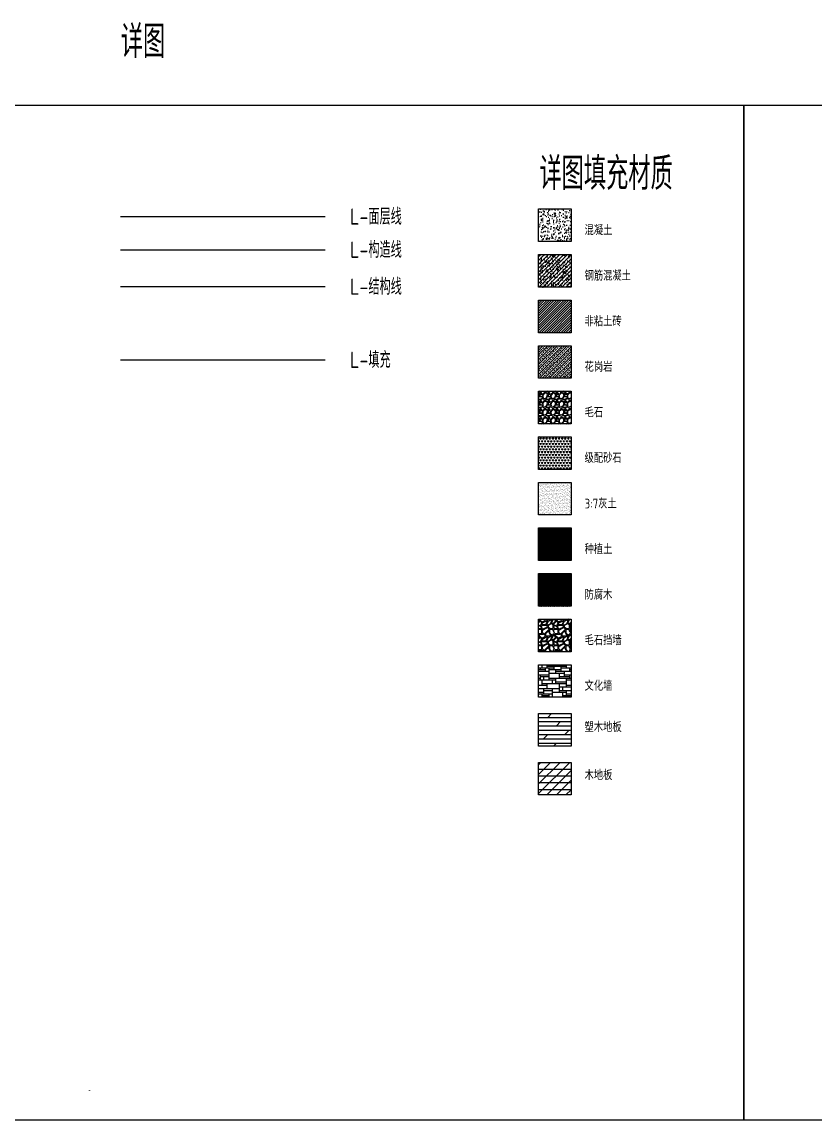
# Model space of a CAD drawing. Extents: x -16492 to 345596, y -4133 to 400729.
# Drawn here: x 192483 to 265643, y 299473 to 400678 of the extents above; entities that cross this region are included whole.
import ezdxf
from ezdxf.enums import TextEntityAlignment as Align

# ---------------------------------------------------------------- set-up
doc = ezdxf.new("R2010")
doc.units = 0
doc.header["$LTSCALE"] = 10
doc.header["$MEASUREMENT"] = 0
for name, color, linetype in [('L-FRAME图框', 3, 'Continuous'), ('L-TEXT文字标注', 7, 'Continuous'), ('L-填充', 251, 'Continuous'), ('L-构造线', 6, 'Continuous'), ('L-结构线', 7, 'Continuous'), ('L-面层线', 4, 'Continuous'), ('W-ALUMINUM_FRAME铝架', 30, 'Continuous')]:
    doc.layers.add(name, color=color, linetype=linetype)
doc.styles.get("Standard").update_dxf_attribs({"font": 'gbenor.shx', "bigfont": 'gbcbig.shx'})

# ---------------------------------------------------------------- blocks, each defined once
blk = doc.blocks.new('LOGO')
h = blk.add_hatch(color=140)
h.dxf.hatch_style = 1
h.paths.add_polyline_path([(-5, -2, 0.2940833), (-1, -2, -0.3637556), (5, -2, 1.4501439)])
h.paths.add_polyline_path([(0, 5), (3, -1, 0.1017228), (1, 0), (0, 3), (-3, -2, -0.0818366), (-4, -2)], flags=16)
h = blk.add_hatch(color=174)
h.paths.add_polyline_path([(4, -3, 0.0645711), (4, -2, 0.2966918), (0, -2, -0.0426403), (-2, -3, -0.2097474), (-4, -2, 0.1799149), (-2, -5, 0.1697835), (0, -4, -0.0574404), (2, -3, -0.2140922)])
h.paths.add_polyline_path([(1, -3, -0.0840138), (-1, -4, -0.2717332), (-3, -3, 0.071966), (-2, -3, 0.0982776), (0, -3, -0.0724062), (1, -2, -0.088156), (3, -2, -0.1819884), (4, -3, 0.2061064)], flags=16)
blk.add_hatch(color=174).paths.add_polyline_path([(3, -4, 0.1897275), (1, -4, -0.1265372), (-1, -5, 0.2450133)])
for points in [[(-5, -2, 0.2940833), (-1, -2, -0.3637556), (5, -2, 1.4501439)], [(-4, -2), (0, 5), (3, -1, 0.1017228), (1, 0), (0, 3), (-3, -2, -0.0818366)]]:
    blk.add_lwpolyline(points, format="xyb", close=True)
for points in [[(-4, -2, 0.2097474), (-2, -3, 0.0426403), (0, -2, -0.2966918), (4, -2)], [(-3, -3, 0.071966), (-2, -3, 0.0982776), (0, -3, -0.0724062), (1, -2, -0.088156), (3, -2, -0.1819884), (4, -3, 0.2061064), (1, -3, -0.0840138), (-1, -4, -0.2717332), (-3, -3)], [(-2, -5, 0.1697835), (0, -4, -0.0574404), (2, -3, -0.2140922), (4, -3, -0.2140922)], [(-1, -5, 0.1265372), (1, -4, -0.1897275), (3, -4, -0.1897275)]]:
    blk.add_lwpolyline(points, format="xyb")
for start, end in [(208.47056, 249.26757), (258.57514, 313.64322), (318.83836, 333.61646)]:
    blk.add_arc((0, 0), 5, start, end)

msp = doc.modelspace()

# ---------------------------------------------------------------- hatches: boundary and pattern name
at = {"layer": 'L-填充'}
h = msp.add_hatch(dxfattribs=at)
h.set_pattern_fill('混凝土', color=256, scale=100)
h.set_pattern_definition([(50, (68300.56, 205788.56), (717.2602, -62.7521), [75, -825]), (355, (68300.56, 205788.56), (-138.7513, 752.1921), [60, -660]), (100.4514, (68360.3, 205783.3), (578.5094, 689.4395), [63.7402, -701.1421]), (46.1842, (68300.6, 205988.6), (1067.241, -165.519), [112.5, -1237.5]), (96.6356, (68389.5, 205974.8), (934.6627, 974.118), [95.6103, -1051.713]), (351.1842, (68300.6, 205988.6), (934.662, 974.1186), [90, -990]), (21, (68400.56, 205938.56), (596.907, -402.6189), [75, -825]), (326, (68400.56, 205938.56), (243.3153, 725.15), [60, -660]), (71.4514, (68450.3, 205905), (840.2226, 322.5305), [63.7402, -701.1421]), (37.5, (68300.56, 205788.56), (12.15986, 332.89385), [0, -652, 0, -670, 0, -662.5]), (7.5, (68300.56, 205788.56), (263.06954, 394.4117), [0, -382, 0, -637, 0, -252.5]), (327.5, (68077.56, 205788.56), (533.82244, -22.55487), [0, -250, 0, -780, 0, -1035]), (317.5, (67977.56, 205788.56), (583.1862, 100.105), [0, -325, 0, -518, 0, -735])])
h.paths.add_polyline_path([(240136.3, 383439.1), (243136.3, 383439.1), (243136.3, 380439.1), (240136.3, 380439.1)])
h = msp.add_hatch(dxfattribs=at)
h.set_pattern_fill('钢筋混凝土', color=256, scale=100)
h.set_pattern_definition([(45, (68300.56, 205788.56), (-176.7767, 176.7767), []), (50, (68300.56, 205788.56), (717.2602, -62.7521), [75, -825]), (355, (68300.56, 205788.56), (-138.7513, 752.1921), [60, -660]), (100.4514, (68360.3, 205783.3), (578.5094, 689.4395), [63.7402, -701.1421]), (46.1842, (68300.6, 205988.6), (1067.241, -165.519), [112.5, -1237.5]), (96.6356, (68389.5, 205974.8), (934.6627, 974.118), [95.6103, -1051.713]), (351.1842, (68300.6, 205988.6), (934.662, 974.1186), [90, -990]), (21, (68400.56, 205938.56), (596.907, -402.6189), [75, -825]), (326, (68400.56, 205938.56), (243.3153, 725.15), [60, -660]), (71.4514, (68450.3, 205905), (840.2226, 322.5305), [63.7402, -701.1421]), (37.5, (68300.56, 205788.56), (12.15986, 332.89385), [0, -652, 0, -670, 0, -662.5]), (7.5, (68300.56, 205788.56), (263.06954, 394.4117), [0, -382, 0, -637, 0, -252.5]), (327.5, (68077.56, 205788.56), (533.82244, -22.55487), [0, -250, 0, -780, 0, -1035]), (317.5, (67977.56, 205788.56), (583.1862, 100.105), [0, -325, 0, -518, 0, -735])])
h.paths.add_polyline_path([(240136.3, 379239.1), (243136.3, 379239.1), (243136.3, 376239.1), (240136.3, 376239.1)])
h = msp.add_hatch(dxfattribs=at)
h.set_pattern_fill('ANSI31', color=256, scale=100)
h.set_pattern_definition([(45, (68300.56, 205788.56), (-112.2532, 112.2532), [])])
h.paths.add_polyline_path([(240136.3, 375039.1), (243136.3, 375039.1), (243136.3, 372039.1), (240136.3, 372039.1)])
h = msp.add_hatch(dxfattribs=at)
h.set_pattern_fill('ANSI33', color=256, scale=100)
h.set_pattern_definition([(45, (68300.56, 205788.56), (-224.5064, 224.5064), []), (45, (68525.06, 205788.56), (-224.5064, 224.5064), [158.75, -79.375])])
h.paths.add_polyline_path([(240136.3, 370839.1), (243136.3, 370839.1), (243136.3, 367839.1), (240136.3, 367839.1)])
h = msp.add_hatch(dxfattribs=at)
h.set_pattern_fill('GRAVEL', color=256, scale=100)
h.set_pattern_definition([(228.0128, (68849.197, 206550.56), (-6096.00518, -6858.008427), [102.5163, -10149.15]), (184.9697, (68780.617, 206474.36), (9144.014792, 761.9946226), [175.9215, -17416.2]), (132.5104, (68605.357, 206459.12), (7619.9944555, -8382.008188), [124.0446, -12280.41]), (267.2737, (68308.177, 206268.62), (761.996691, 15239.995096), [160.2015, -15859.92]), (292.8337, (68300.557, 206108.6), (-3810.0108167, 9144.005199), [157.0902, -15551.94]), (357.2737, (68361.517, 205963.82), (-15239.995096, 761.996691), [160.2015, -15859.92]), (37.6942, (68521.537, 205956.2), (-9906.0062584, -7619.993207), [211.8582, -20973.93]), (72.2553, (68689.177, 206085.74), (5334.0106696, 16764.0048618), [200.016, -19801.59]), (121.4296, (68750.137, 206276.24), (-6096.0015706, 9905.988348), [160.744, -15913.65]), (175.2364, (68666.317, 206413.4), (8381.993416, -761.992849), [183.514, -8992.17]), (222.3974, (68483.437, 206428.64), (-9144.0002752, -8381.9890952), [237.3234, -23495.04]), (138.8141, (69062.56, 206261), (-5333.996602, 4571.992967), [81.0015, -8019.18]), (171.4692, (69001.597, 206314.34), (9905.9848787, -1524.00384), [154.1046, -15256.38]), (225, (68849.2, 206337.2), (-1e-13, -761.9995), [107.7627, -969.867]), (203.1986, (68795.86, 206428.64), (3810.012848, 1524.006682), [58.0323, -5745.18]), (291.8014, (68742.52, 206405.78), (-762.000535, 2286.00147), [82.0698, -4021.44]), (30.9638, (68773, 206329.58), (2285.99759, 1524.00119), [133.296, -4309.89]), (161.5651, (68887.3, 206398.16), (1524.0007, -761.99887), [96.386, -2313.27]), (16.3895, (68300.557, 206405.78), (7620.004204, 2285.995245), [135.0264, -13367.64]), (70.3462, (68430.097, 206443.88), (-3047.991507, -8381.988147), [113.2797, -11214.66]), (293.1986, (68887.3, 206550.56), (-1524.006682, 3810.012848), [116.064, -5687.16]), (343.6105, (68933.017, 206443.88), (-7620.004204, 2285.995245), [135.0264, -13367.64]), (339.444, (68300.56, 205933.34), (-3810.00473, 1523.99815), [130.2105, -6380.31]), (294.7751, (68422.477, 205887.62), (-3809.991121, 8381.996108), [109.1016, -10801.08]), (66.8014, (68894.92, 205788.56), (1524.006682, 3810.012848), [116.064, -5687.16]), (17.354, (68940.637, 205895.24), (-9906.0005346, -3047.995403), [127.735, -12645.72]), (69.444, (68521.54, 205788.56), (-1523.99815, -3810.00473), [65.1054, -6445.44]), (101.3099, (68849.2, 205788.56), (-761.99624, 3047.99024), [38.8545, -3846.6]), (165.9638, (68841.58, 205826.66), (2286.0016, -761.99868), [157.0902, -2984.715]), (186.009, (68689.177, 205864.76), (7619.988763, 761.9982206), [145.58, -14412.42]), (303.6901, (68773, 206261), (-762.00026, 1523.99853), [109.8972, -2637.534]), (353.1572, (68833.957, 206169.56), (12954.005357, -1524.0068255), [191.867, -18994.8]), (60.9454, (69024.46, 206146.7), (-3047.99291, -5333.987283), [78.4524, -7766.82]), (90, (69062.56, 206215.3), (-762, 762), [45.72, -716.28]), (120.2564, (68673.937, 205887.62), (3047.99354, -5333.99731), [105.86, -10480.17]), (48.0128, (68620.597, 205979.06), (6096.00518, 6858.008427), [205.033, -10046.64]), (0, (68757.76, 206131.46), (762, 762), [198.12, -563.88]), (325.3048, (68955.877, 206131.46), (-7619.986797, 5334.000507), [120.483, -11927.79]), (254.0546, (69054.94, 206062.88), (-762.001944, -3048.00726), [110.9487, -5436.51]), (207.646, (69024.457, 205956.2), (-14477.9949147, -7620.0047924), [180.6435, -17883.75]), (175.4261, (68864.437, 205872.38), (-9906.0022814, 761.9963134), [191.1087, -18919.74]), (175.4261, (68864.437, 205872.38), (-9906.0022814, 761.9963134), [191.1087, -18919.74])])
h.paths.add_polyline_path([(240136.3, 366639.1), (243136.3, 366639.1), (243136.3, 363639.1), (240136.3, 363639.1)])
h = msp.add_hatch(dxfattribs=at)
h.set_pattern_fill('TRIANG', color=256, scale=100)
h.set_pattern_definition([(60, (68300.56, 205788.56), (-142.87495, 247.46673), [142.875, -142.875]), (120, (68300.56, 205788.56), (-285.74995, 3e-05), [142.875, -142.875]), (0, (68229.12, 205912.3), (142.875, 247.4667), [142.875, -142.875])])
h.paths.add_polyline_path([(240136.3, 362439.1), (243136.3, 362439.1), (243136.3, 359439.1), (240136.3, 359439.1)])
h = msp.add_hatch(dxfattribs=at)
h.set_pattern_fill('AR-SAND', color=256, scale=100)
h.set_pattern_definition([(37.5, (68300.56, 205788.56), (-8.00016, 244.70662), [0, -193.04, 0, -215.9, 0, -206.375]), (7.5, (68300.56, 205788.56), (224.76164, 358.41255), [0, -104.14, 0, -173.99, 0, -66.675]), (327.5, (68144.35, 205788.56), (395.49619, 0.7186), [0, -63.5, 0, -228.6, 0, -298.45]), (317.5, (68144.35, 205788.56), (381.77823, 111.46466), [0, -31.75, 0, -149.86, 0, -171.45])])
h.paths.add_polyline_path([(240136.3, 358239.1), (243136.3, 358239.1), (243136.3, 355239.1), (240136.3, 355239.1)])
h = msp.add_hatch(dxfattribs=at)
h.set_pattern_fill('EARTH', color=256, scale=100)
h.set_pattern_definition([(0, (68300.56, 205788.56), (317.5, 317.5), [317.5, -317.5]), (0, (68300.56, 205907.62), (317.5, 317.5), [317.5, -317.5]), (0, (68300.56, 206026.7), (317.5, 317.5), [317.5, -317.5]), (90, (68340.24, 206066.37), (-317.5, 317.5), [317.5, -317.5]), (90, (68459.3, 206066.37), (-317.5, 317.5), [317.5, -317.5]), (90, (68578.37, 206066.37), (-317.5, 317.5), [317.5, -317.5])])
h.paths.add_polyline_path([(240136.3, 354039.1), (243136.3, 354039.1), (243136.3, 351039.1), (240136.3, 351039.1)])
h = msp.add_hatch(dxfattribs=at)
h.set_pattern_fill('木纹01', color=256, scale=100, style=0)
h.set_pattern_definition([(0, (139865.3, 265501.66), (400, 400), [20, -380]), (0, (139585.3, 265541.66), (400, 400), [40, -360]), (0, (139845.3, 265561.66), (400, 400), [20, -380]), (0, (139605.3, 265601.66), (400, 400), [20, -380]), (0, (139845.3, 265621.66), (400, 400), [20, -380]), (0, (139625.3, 265641.66), (400, 400), [20, -380]), (0, (139845.3, 265661.66), (400, 400), [20, -380]), (0, (139625.3, 265701.66), (400, 400), [20, -220, 20, -140]), (0, (139625.3, 265741.66), (400, 400), [40, -200, 20, -140]), (0, (139605.3, 265801.66), (400, 400), [20, -60, 20, -160, 20, -120]), (0, (139585.3, 265841.66), (400, 400), [20, -80, 40, -260]), (0, (139845.3, 265861.66), (400, 400), [20, -380]), (0, (139585.3, 265881.66), (400, 400), [20, -100, 20, -260]), (45, (139545.3, 265501.66), (4e-14, 400), [56.5684, -509.117]), (45, (139885.3, 265501.66), (4e-14, 400), [113.1371, -452.5483]), (45, (139885.3, 265701.66), (4e-14, 400), [28.284, -537.4014]), (45, (139545.3, 265741.66), (4e-14, 400), [84.8528, -480.8326]), (45, (139885.3, 265741.66), (4e-14, 400), [141.4214, -424.2641]), (45, (139885.3, 265801.66), (4e-14, 400), [84.8528, -480.8326]), (315, (139805.3, 265841.66), (400, -9e-14), [28.284, -537.4014]), (315, (139665.3, 265521.66), (400, -9e-14), [56.5684, -509.117]), (315, (139685.3, 265681.66), (400, -9e-14), [56.5684, -509.117]), (315, (139805.3, 265601.66), (400, -9e-14), [56.5684, -509.117]), (315, (139785.3, 265761.66), (400, -9e-14), [56.5684, -509.117]), (315, (139805.3, 265801.66), (400, -9e-14), [84.8528, -480.8326]), (315, (139705.3, 265561.66), (400, -9e-14), [84.8528, -480.8326]), (315, (139765.3, 265581.66), (400, -9e-14), [84.8528, -480.8326]), (315, (139705.3, 265721.66), (400, -9e-14), [84.8528, -480.8326]), (315, (139745.3, 265741.66), (400, -9e-14), [84.8528, -480.8326]), (26.56505, (139565.3, 265581.66), (400, 2e-07), [44.7214, -849.7058]), (26.56505, (139865.3, 265561.66), (400, 2e-07), [178.8854, -715.5418]), (26.56505, (139865.3, 265621.66), (400, 2e-07), [178.8854, -715.5418]), (26.56505, (139865.3, 265661.66), (400, 2e-07), [178.8856, -268, 89.444, -358.0976]), (26.56505, (139905.3, 265721.66), (400, 2e-07), [44.7214, -849.7058]), (26.56505, (139545.3, 265861.66), (400, 2e-07), [44.7214, -849.7058]), (26.56505, (139865.3, 265861.66), (400, 2e-07), [89.4427, -804.9845]), (333.43495, (139765.3, 265501.66), (400, -2e-07), [89.4427, -804.9845]), (333.43495, (139625.3, 265601.66), (400, -2e-07), [89.4427, -804.9845]), (333.43495, (139625.3, 265541.66), (400, -2e-07), [44.7214, -849.7045]), (333.43495, (139645.3, 265641.66), (400, -2e-07), [134.1641, -760.2631]), (333.43495, (139725.3, 265641.66), (400, -2e-07), [89.4427, -804.9845]), (333.43495, (139765.3, 265661.66), (400, -2e-07), [89.4427, -804.9845]), (333.43495, (139645.3, 265701.66), (400, -2e-07), [44.7214, -849.7045]), (333.43495, (139665.3, 265741.66), (400, -2e-07), [44.7214, -849.7045]), (333.43495, (139825.3, 265821.66), (400, -2e-07), [44.7214, -849.7045]), (333.43495, (139805.3, 265681.66), (400, -2e-07), [44.7214, -849.7045]), (333.43495, (139625.3, 265801.66), (400, -2e-07), [134.1641, -760.2631]), (333.43495, (139605.3, 265841.66), (400, -2e-07), [89.4427, -804.9845]), (333.43495, (139825.3, 265721.66), (400, -2e-07), [44.72, -402.48, 44.72, -402.5072]), (333.43495, (139705.3, 265801.66), (400, -2e-07), [89.4427, -804.9845]), (333.43495, (139725.3, 265841.66), (400, -2e-07), [89.4427, -804.9845]), (333.43495, (139605.3, 265881.66), (400, -2e-07), [89.4427, -804.9845]), (333.43495, (139725.3, 265881.66), (400, -2e-07), [89.4427, -804.9845])])
h.paths.add_polyline_path([(240136.3, 349839.1), (243136.3, 349839.1), (243136.3, 346839.1), (240136.3, 346839.1)])
h = msp.add_hatch(dxfattribs=at)
h.set_pattern_fill('毛石砌体', color=256, scale=100, style=0)
h.set_pattern_definition([(0, (138813.9, 264601.7), (1500, 1500), [450, -1050]), (0, (139713.9, 264751.7), (1500, 1500), [375, -1125]), (0, (139638.9, 264826.7), (1500, 1500), [300, -1200]), (0, (139188.9, 265201.7), (1500, 1500), [225, -225, 300, -750]), (0, (139188.9, 265276.7), (1500, 1500), [300, -75, 375, -750]), (0, (138513.9, 265576.7), (1500, 1500), [375, -1125]), (0, (139938.9, 265651.7), (1500, 1500), [375, -1125]), (90, (138513.9, 264901.7), (-1500, 1500), [225, -1275]), (90, (138738.9, 266026.7), (-1500, 1500), [150, -1350]), (90, (138813.9, 264601.7), (-1500, 1500), [225, -1275]), (90, (138963.9, 265951.7), (-1500, 1500), [75, -1425]), (90, (139038.9, 265351.7), (-1500, 1500), [225, -1275]), (90, (139188.9, 264826.7), (-1500, 1500), [375, -1125]), (90, (139338.9, 265876.7), (-1500, 1500), [225, -1275]), (90, (139488.9, 265276.7), (-1500, 1500), [300, -1200]), (90, (139563.9, 265276.7), (-1500, 1500), [300, -1200]), (90, (139713.9, 264601.7), (-1500, 1500), [150, -1350]), (90, (139938.9, 264826.7), (-1500, 1500), [375, -1125]), (45, (138663.9, 264751.7), (9e-14, 1500), [636.396, -1484.924]), (45, (138813.9, 264826.7), (9e-14, 1500), [318.198, -1803.122]), (45, (139488.9, 265651.7), (9e-14, 1500), [424.264, -1697.056]), (45, (139488.9, 265726.7), (9e-14, 1500), [318.198, -1803.122]), (135, (138963.9, 265576.7), (-1500, 9e-14), [106.067, -2015.254]), (135, (138663.9, 264751.7), (-1500, 9e-14), [212.131, -1909.189]), (135, (139113.9, 265201.7), (-1500, 9e-14), [212.131, -1909.189]), (135, (139488.9, 265576.7), (-1500, 9e-14), [212.131, -1909.189]), (135, (139938.9, 265876.7), (-1500, 9e-14), [318.198, -1803.122]), (135, (139938.9, 265801.7), (-1500, 9e-14), [212.131, -1909.189]), (135, (139863.9, 265951.7), (-1500, 9e-14), [212.131, -1909.189]), (135, (139413.9, 264601.7), (-1500, 9e-14), [318.198, -1803.122]), (26.56505, (139863.9, 265501.66), (1500, 6e-07), [167.7, -3186.402]), (26.56505, (139488.9, 265126.66), (1500, 6e-07), [167.7, -3186.402]), (26.56505, (138963.9, 265576.66), (1500, 6e-07), [335.4, -3018.702]), (26.56505, (139038.9, 265951.66), (1500, 6e-07), [335.4, -3018.702]), (26.56505, (139038.9, 265576.66), (1500, 6e-07), [335.4, -3018.702]), (26.56505, (139938.9, 265876.66), (1500, 6e-07), [335.4, -3018.702]), (26.56505, (138513.9, 265126.66), (1500, 6e-07), [503.115, -2850.987]), (26.56505, (138513.9, 265201.66), (1500, 6e-07), [503.115, -2850.987]), (26.56505, (138513.9, 265801.66), (1500, 6e-07), [503.115, -2850.987]), (63.43495, (139263.9, 265726.66), (0.1606, 1500.3213), [167.7, -3186.4]), (63.43495, (139938.9, 265651.66), (0.1606, 1500.3213), [167.7, -2012.2, 335.4, -838.5]), (63.43495, (139788.9, 265501.66), (-3e-06, 1500), [335.4, -3018.702]), (63.43495, (138888.9, 265651.66), (-3e-06, 1500), [335.4, -3018.702]), (63.43495, (138813.9, 265651.66), (-3e-06, 1500), [335.4, -3018.702]), (63.43495, (139338.9, 265801.66), (-3e-06, 1500), [503.115, -2850.987]), (116.56505, (138963.9, 265426.66), (-6e-07, 1500), [167.7, -3186.402]), (116.56505, (139938.9, 265276.66), (-6e-07, 1500), [167.7, -3186.402]), (116.56505, (139638.9, 264826.66), (-6e-07, 1500), [335.4, -3018.702]), (116.56505, (139563.9, 264901.66), (-6e-07, 1500), [335.4, -3018.702]), (116.56505, (139713.9, 265951.66), (-6e-07, 1500), [335.4, -3018.702]), (116.56505, (138513.9, 265201.66), (-6e-07, 1500), [335.4, -3018.702]), (116.56505, (139263.9, 264601.66), (-6e-07, 1500), [503.115, -2850.987]), (153.43495, (139788.9, 265501.66), (-1500, -3e-06), [335.4, -3018.702]), (153.43495, (139863.9, 265426.66), (-1500, -3e-06), [335.4, -3018.702]), (153.43495, (138738.9, 264676.66), (-1500, -3e-06), [167.7, -3186.402]), (153.43495, (139188.9, 265276.66), (-1500, -3e-06), [167.7, -3186.402]), (153.43495, (139488.9, 265726.66), (-1500, -3e-06), [167.7, -3186.402])])
h.paths.add_polyline_path([(240136.3, 345639.1), (243136.3, 345639.1), (243136.3, 342639.1), (240136.3, 342639.1)])
h = msp.add_hatch(dxfattribs=at)
h.set_pattern_fill('文化石01', color=256, scale=200, style=0)
h.set_pattern_definition([(0, (68300.6, 205788.6), (0, 3200), [2400, -800]), (0, (68300.6, 205948.6), (0, 3200), [-960, 960, -480, 800]), (0, (68300.6, 206108.6), (0, 3200), [-1440, 1760]), (0, (68300.6, 206268.6), (0, 3200), [1440, -1760]), (0, (68300.6, 206428.6), (0, 3200), [-640, 2560]), (0, (68300.6, 206588.6), (0, 3200), [1120, -800, 960, -320]), (0, (69420.6, 206748.6), (0, 3200), [2560, -640]), (0, (68140.6, 206908.6), (0, 3200), [1760, -1440]), (0, (67660.6, 207068.6), (0, 3200), [1440, -1760]), (0, (68300.6, 207228.6), (0, 3200), [2560, -640]), (0, (68300.6, 207388.6), (0, 3200), [-1280, 800, -480, 640]), (0, (69900.6, 207548.6), (0, 3200), [1920, -1280]), (0, (68620.6, 207708.6), (0, 3200), [1280, -640, 480, -800]), (0, (69260.6, 207868.6), (0, 3200), [1280, -480, 800, -640]), (0, (70540.6, 208028.6), (0, 3200), [1920, -1280]), (0, (69260.6, 208188.6), (0, 3200), [1280, -1920]), (0, (69900.6, 208348.6), (0, 3200), [1440, -1760]), (0, (69900.6, 208508.6), (0, 3200), [-960, 2240]), (0, (68940.6, 208668.6), (0, 3200), [960, -2240]), (0, (69900.6, 208828.6), (0, 3200), [2240, -960]), (90, (68300.6, 207068.6), (-3200, 2e-13), [480, -1280, 1120, -320]), (90, (68620.6, 207228.6), (-3200, 2e-13), [800, -480, 320, -1600]), (90, (68780.6, 206588.6), (-3200, 2e-13), [320, -2880]), (90, (68940.6, 206268.6), (-3200, 2e-13), [320, -1920, 480, -480]), (90, (69100.6, 206908.6), (-3200, 2e-13), [320, -2880]), (90, (69260.6, 205788.6), (-3200, 2e-13), [480, -1440, 800, -480]), (90, (69420.6, 206428.6), (-3200, 2e-13), [480, -2720]), (90, (69580.6, 207228.6), (-3200, 2e-13), [480, -160, 320, -2240]), (90, (69740.6, 205948.6), (-3200, 2e-13), [480, -2720]), (90, (69900.6, 206748.6), (-3200, 2e-13), [480, -160, 480, -320, 800, -960]), (90, (70220.6, 206748.6), (-3200, 2e-13), [-2240, 320, -320, 320]), (90, (70380.6, 207228.6), (-3200, 2e-13), [320, -2880]), (90, (70540.6, 206108.6), (-3200, 2e-13), [320, -1120, 800, -960]), (90, (70700.6, 206588.6), (-3200, 2e-13), [160, -2080, 480, -480]), (90, (70860.6, 206748.6), (-3200, 2e-13), [800, -800, 480, -1120]), (90, (71020.6, 207548.6), (-3200, 2e-13), [480, -800, 320, -1600]), (90, (71180.6, 206428.6), (-3200, 2e-13), [320, -2880]), (90, (71340.6, 206748.6), (-3200, 2e-13), [320, -960, 480, -1440])])
h.paths.add_polyline_path([(240136.3, 341439.1), (243136.3, 341439.1), (243136.3, 338439.1), (240136.3, 338439.1)])
at = {"layer": 'W-ALUMINUM_FRAME铝架'}
h = msp.add_hatch(dxfattribs=at)
h.set_pattern_fill('DOLMIT', color=8, scale=500)
h.set_pattern_definition([(0, (-744447.27, 386195.44), (0, 396.87103), []), (45, (-744447.3, 386195.4), (-793.7415, 793.7415), [561.2606, -1122.52])])
h.paths.add_polyline_path([(243136.3, 336939.1), (240136.3, 336939.1), (240136.3, 333939.1), (243136.3, 333939.1)])
h = msp.add_hatch(dxfattribs=at)
h.set_pattern_fill('木板', color=8, scale=500)
h.set_pattern_definition([(0, (-744447.27, 386195.44), (0, 625), []), (45, (-744447.27, 386195.44), (-441.94174, 441.94174), [])])
h.paths.add_polyline_path([(243136.3, 332439.1), (240136.3, 332439.1), (240136.3, 329439.1), (243136.3, 329439.1)])

# ---------------------------------------------------------------- linework, layer by layer
at = {"layer": 'L-FRAME图框', "color": 3}
for points in [[(189032.9, 392995.8), (259062.9, 392995.8), (259062.9, 299473.1), (189032.9, 299473.1)], [(259062.9, 392995.8), (345596.4, 392995.8), (345596.4, 299473.1), (259062.9, 299473.1)]]:
    msp.add_lwpolyline(points, close=True, dxfattribs=at)
at = {"layer": 'L-填充'}
msp.add_lwpolyline([(201572.9, 369534.4), (220443.9, 369534.4)], dxfattribs=at)
at = {"layer": 'L-构造线'}
msp.add_lwpolyline([(201572.9, 379686), (220443.9, 379686)], dxfattribs=at)
at = {"layer": 'L-结构线'}
for points in [[(240136.3, 383439.1), (243136.3, 383439.1), (243136.3, 380439.1), (240136.3, 380439.1)], [(240136.3, 379239.1), (243136.3, 379239.1), (243136.3, 376239.1), (240136.3, 376239.1)], [(240136.3, 375039.1), (243136.3, 375039.1), (243136.3, 372039.1), (240136.3, 372039.1)], [(240136.3, 370839.1), (243136.3, 370839.1), (243136.3, 367839.1), (240136.3, 367839.1)], [(240136.3, 366639.1), (243136.3, 366639.1), (243136.3, 363639.1), (240136.3, 363639.1)], [(240136.3, 362439.1), (243136.3, 362439.1), (243136.3, 359439.1), (240136.3, 359439.1)], [(240136.3, 358239.1), (243136.3, 358239.1), (243136.3, 355239.1), (240136.3, 355239.1)], [(240136.3, 354039.1), (243136.3, 354039.1), (243136.3, 351039.1), (240136.3, 351039.1)], [(240136.3, 349839.1), (243136.3, 349839.1), (243136.3, 346839.1), (240136.3, 346839.1)], [(240136.3, 345639.1), (243136.3, 345639.1), (243136.3, 342639.1), (240136.3, 342639.1)], [(240136.3, 341439.1), (243136.3, 341439.1), (243136.3, 338439.1), (240136.3, 338439.1)], [(240136.3, 336939.1), (243136.3, 336939.1), (243136.3, 333939.1), (240136.3, 333939.1)], [(240136.3, 332439.1), (243136.3, 332439.1), (243136.3, 329439.1), (240136.3, 329439.1)]]:
    msp.add_lwpolyline(points, close=True, dxfattribs=at)
msp.add_lwpolyline([(201572.9, 376282.9), (220443.9, 376282.9)], dxfattribs=at)
at = {"layer": 'L-面层线'}
msp.add_lwpolyline([(201572.9, 382743.2), (220443.9, 382743.2)], dxfattribs=at)

# ---------------------------------------------------------------- block references
msp.add_blockref('LOGO', (198704.8, 302183.2))

# ---------------------------------------------------------------- texts
at = {"layer": 'L-TEXT文字标注', "width": 0.95}
for s, p in [('详图', (203647.8, 399016.1)), ('详图填充材质', (246364.7, 386860.8))]:
    msp.add_text(s, height=3000, dxfattribs=at).set_placement(p, align=Align.MIDDLE)
for s, p in [('混凝土', (244381.3, 381939.1)), ('钢筋混凝土', (244381.3, 377739.1)), ('非粘土砖', (244381.3, 373539.1)), ('花岗岩', (244381.3, 369339.1)), ('毛石', (244381.3, 365139.1)), ('级配砂石', (244381.3, 360939.1)), ('3:7灰土', (244381.3, 356739.1)), ('种植土', (244381.3, 352539.1)), ('防腐木', (244381.3, 348339.1)), ('毛石挡墙', (244381.3, 344139.1)), ('文化墙', (244381.3, 339939.1)), ('塑木地板', (244381.3, 336137.7)), ('木地板', (244381.3, 331711.1))]:
    msp.add_text(s, height=900, dxfattribs=at).set_placement(p, align=Align.TOP_LEFT)
at = {"layer": 'L-填充', "width": 0.95}
msp.add_text('L-填充', height=1500, dxfattribs=at).set_placement((222742.3, 369534.4), align=Align.MIDDLE_LEFT)
at = {"layer": 'L-构造线', "width": 0.95}
msp.add_text('L-构造线', height=1500, dxfattribs=at).set_placement((222742.3, 379686), align=Align.MIDDLE_LEFT)
at = {"layer": 'L-结构线', "width": 0.95}
msp.add_text('L-结构线', height=1500, dxfattribs=at).set_placement((222742.3, 376282.9), align=Align.MIDDLE_LEFT)
at = {"layer": 'L-面层线', "width": 0.95}
msp.add_text('L-面层线', height=1500, dxfattribs=at).set_placement((222742.3, 382743.2), align=Align.MIDDLE_LEFT)

doc.saveas('drawing.dxf')
